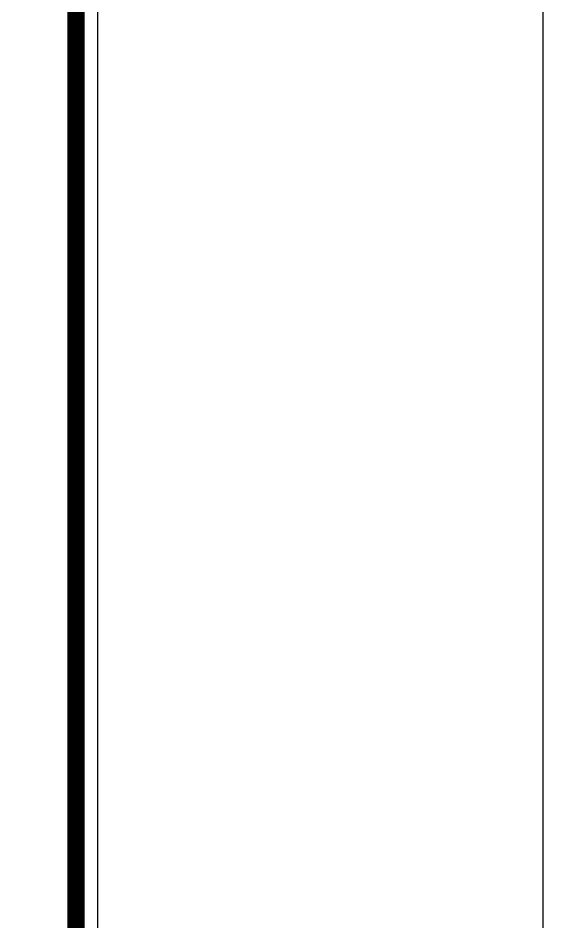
# Model space of a CAD drawing. Extents: x 1035948 to 1665131, y -158296 to 142149.
# Drawn here: x 1527483 to 1536195, y -40673 to -25664 of the extents above; entities that cross this region are included whole.
import ezdxf

# ---------------------------------------------------------------- set-up
doc = ezdxf.new("R2010")
doc.units = 0
doc.header["$LTSCALE"] = 200
doc.header["$MEASUREMENT"] = 0
doc.layers.get('0').update_dxf_attribs({"linetype": 'CONTINUOUS'})
for name, color, linetype in [('CH1', 7, 'CONTINUOUS'), ('LAYER1', 2, 'CONTINUOUS'), ('TXT', 3, 'CONTINUOUS')]:
    doc.layers.add(name, color=color, linetype=linetype)

msp = doc.modelspace()

# ---------------------------------------------------------------- linework, layer by layer
msp.add_lwpolyline([(1262027.16905, 133703.72674), (1536194.78498, 133703.72674), (1536194.78498, -153296.27326), (1262027.16905, -153296.27326)], close=True)
at = {"layer": 'CH1'}
msp.add_lwpolyline([(1262027.16905, 133703.72674), (1536194.78498, 133703.72674), (1536194.78498, -153296.27326), (1262027.16905, -153296.27326)], close=True, dxfattribs=at)
at = {"layer": 'LAYER1'}
for p, q in [((1528442.90889, 7007.99523, -27056.10778), (1528442.90889, -152235.67917, -27056.10778)), ((1528802.90889, 7007.99523, -27056.10778), (1528802.90889, -152235.67917, -27056.10778))]:
    msp.add_line(p, q, dxfattribs=at)
at = {"layer": 'TXT', "ltscale": 20, "const_width": 288, "elevation": -27056.10778}
msp.add_lwpolyline([(1512710.09764, 103561.79359), (1512710.09764, 6647.99523), (1528442.90889, 6647.99523), (1528442.90889, -130473.89817), (1434938.01256, -130473.89817)], dxfattribs=at)

doc.saveas('drawing.dxf')
